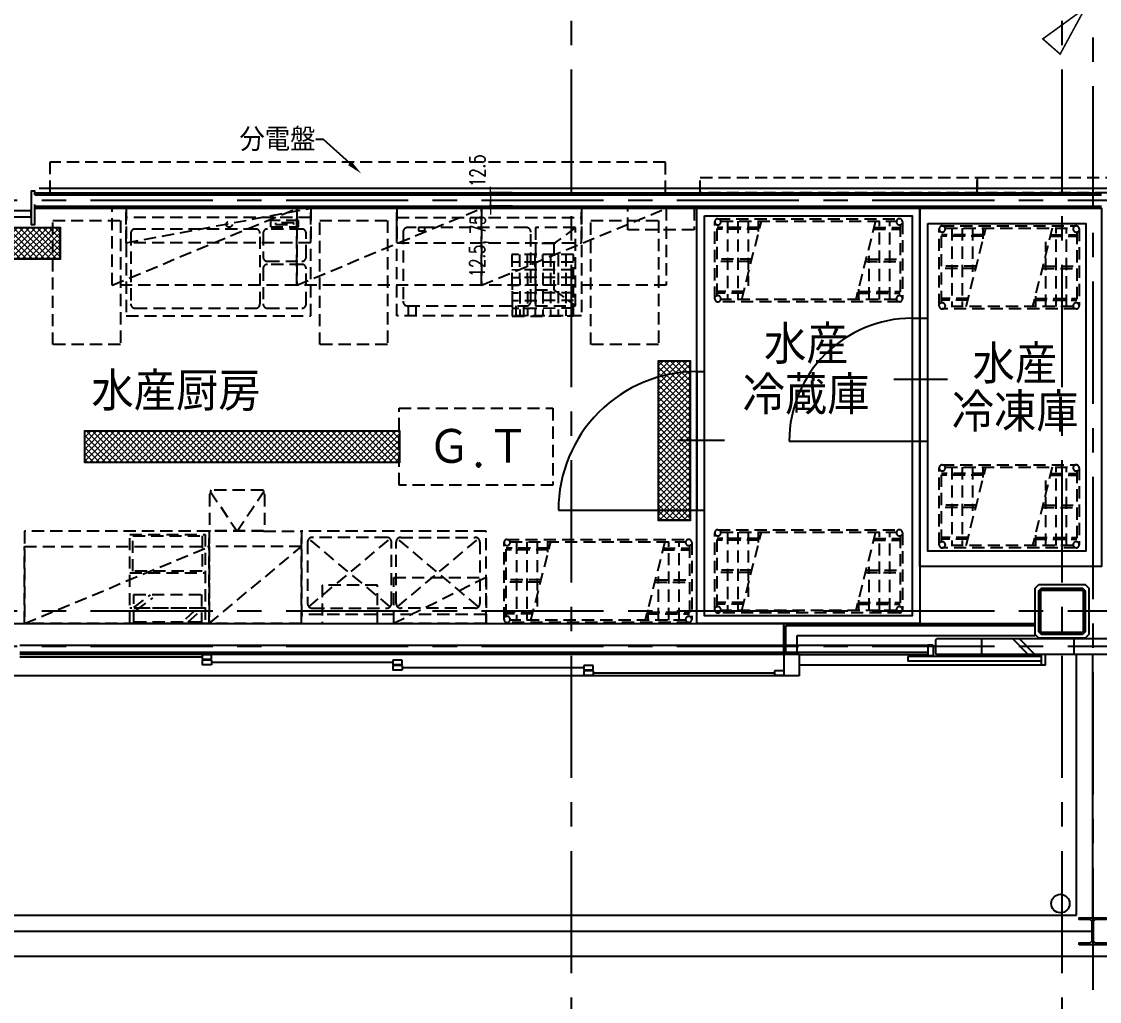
# Model space of a CAD drawing. Extents: x -119186 to 98821, y 1814 to 147180.
# Drawn here: x 16048 to 23053, y 18626 to 24996 of the extents above; entities that cross this region are included whole.
import ezdxf
from ezdxf import colors
from ezdxf.entities.mleader import LeaderData, LeaderLine
from ezdxf.enums import TextEntityAlignment as Align
from ezdxf.math import Vec2, Vec3

# ---------------------------------------------------------------- set-up
doc = ezdxf.new("R2010")
doc.units = 0
doc.header["$LTSCALE"] = 12.7
doc.header["$MEASUREMENT"] = 0
doc.header["$PDMODE"] = 1
doc.header["$PDSIZE"] = -2
doc.linetypes.add('CENTER', pattern=[2, 1.25, -0.25, 0.25, -0.25])
doc.linetypes.add('HIDDEN2', pattern=[0.1875, 0.125, -0.0625])
doc.layers.get('0').update_dxf_attribs({"linetype": 'CONTINUOUS'})
doc.layers.get('DEFPOINTS').update_dxf_attribs({"color": 1, "linetype": 'CONTINUOUS'})
for name, color, linetype in [('80_SHELL_TEXT', 7, 'CONTINUOUS'), ('85 shell', 7, 'CONTINUOUS'), ('A_内装凡例', 7, 'CONTINUOUS'), ('A_寸法', 9, 'CONTINUOUS'), ('A_建築', 8, 'CONTINUOUS'), ('A_建築（下図）', 8, 'CONTINUOUS'), ('A_建築（什器）', 8, 'CONTINUOUS'), ('A_建築（冷蔵・冷凍庫）', 7, 'CONTINUOUS'), ('A_建築（建具）', 2, 'CONTINUOUS'), ('A_建築（新設・仕上げ）', 2, 'CONTINUOUS'), ('A_建築（軽鉄下地）', 8, 'CONTINUOUS'), ('A_記述', 3, 'CONTINUOUS'), ('A_通り芯', 8, 'CENTER')]:
    doc.layers.add(name, color=color, linetype=linetype)
doc.styles.add('Dim', font='simplex.shx', dxfattribs={"width": 0.7, "bigfont": 'extfont2.shx'})
doc.styles.get("Standard").update_dxf_attribs({"font": 'txt', "bigfont": 'BIGFONT.SHX'})
doc.dimstyles.new('1-200', dxfattribs={"dimscale": 200, "dimtxt": 3, "dimasz": 1, "dimexe": 1, "dimexo": 1, "dimgap": 1, "dimtad": 1, "dimdec": 0, "dimtxsty": 'Dim', "dimblk": 'DOT', "dimcen": 2.5, "dimadec": 0, "dimazin": 0, "dimtfac": 1, "dimtdec": 0, "dimtix": 1, "dimtmove": 2, "dimatfit": 3, "dimldrblk": '引出線', "dimfxl": 1, "dimlwd": -1, "dimlwe": -1, "dimarcsym": 0})

# ---------------------------------------------------------------- blocks, each defined once
blk = doc.blocks.new('_Dot')
at = {"color": 0, "linetype": 'ByBlock', "lineweight": -2}
blk.add_line((-0.5, 0), (-1, 0), dxfattribs=at)
at = {"color": 0, "linetype": 'ByBlock', "const_width": 0.5}
blk.add_lwpolyline([(-0.25, 0, 1), (0.25, 0, 1)], format="xyb", close=True, dxfattribs=at)
blk = doc.blocks.new('*D43')
at = {"layer": 'A_寸法', "color": 0, "lineweight": 13, "transparency": 16777216}
for p, q in [((19095.3, 23815.1), (19095.3, 23835.1)), ((19095.3, 23795.1), (19095.3, 23782.6)), ((19095.3, 23762.6), (19095.3, 23742.6))]:
    blk.add_line(p, q, dxfattribs=at)
at = {"layer": 'A_寸法', "color": 0, "transparency": 16777216}
for p, q in [((19238.3, 23795.1), (19095.3, 23795.1)), ((19237, 23782.6), (19095.3, 23782.6))]:
    blk.add_line(p, q, dxfattribs=at)
at = {"layer": 'DEFPOINTS', "color": 0, "transparency": 16777216}
for p in [(19095.3, 23782.6), (19237, 23782.6), (19238.3, 23795.1)]:
    blk.add_point(p, dxfattribs=at)
at = {"layer": 'A_寸法', "color": 0, "lineweight": 13, "transparency": 16777216, "xscale": 20, "yscale": 20, "zscale": 20}
for p, rotation in [((19095.3, 23795.1), 270), ((19095.3, 23782.6), 90)]:
    blk.add_blockref('_Dot', p, dxfattribs=dict(at, rotation=rotation))
at = {"layer": 'A_寸法', "color": 0, "transparency": 16777216, "insert": (19024.2, 23455.1), "char_height": 100, "attachment_point": 5, "rotation": 90, "style": 'Dim'}
blk.add_mtext('12.5,', dxfattribs=at)
blk = doc.blocks.new('引出線')
at = {"color": 0, "linetype": 'ByBlock'}
for points in [[(0, 0), (-1.96, -0.4)], [(-1, 0), (0, 0)]]:
    blk.add_lwpolyline(points, dxfattribs=at)
blk = doc.blocks.new('*D44')
at = {"layer": 'A_寸法', "color": 0, "lineweight": 13, "transparency": 16777216}
for p, q in [((19095.3, 23890.1), (19095.3, 23910.1)), ((19095.3, 23870.1), (19095.3, 23795.1)), ((19095.3, 23775.1), (19095.3, 23755.1))]:
    blk.add_line(p, q, dxfattribs=at)
at = {"layer": 'A_寸法', "color": 0, "transparency": 16777216}
for p, q in [((19238.7, 23870.1), (19095.3, 23870.1)), ((19237, 23795.1), (19095.3, 23795.1))]:
    blk.add_line(p, q, dxfattribs=at)
at = {"layer": 'DEFPOINTS', "color": 0, "transparency": 16777216}
for p in [(19238.7, 23870.1), (19095.3, 23795.1), (19237, 23795.1)]:
    blk.add_point(p, dxfattribs=at)
at = {"layer": 'A_寸法', "color": 0, "lineweight": 13, "transparency": 16777216, "xscale": 20, "yscale": 20, "zscale": 20}
for p, rotation in [((19095.3, 23870.1), 270), ((19095.3, 23795.1), 90)]:
    blk.add_blockref('_Dot', p, dxfattribs=dict(at, rotation=rotation))
at = {"layer": 'A_寸法', "color": 0, "transparency": 16777216, "insert": (19013.3, 23674.4), "char_height": 100, "attachment_point": 5, "rotation": 90, "style": 'Dim'}
blk.add_mtext('75', dxfattribs=at)
blk = doc.blocks.new('*D45')
at = {"layer": 'A_寸法', "color": 0, "lineweight": 13, "transparency": 16777216}
for p, q in [((19095.3, 23902.6), (19095.3, 23922.6)), ((19095.3, 23870.1), (19095.3, 23882.6)), ((19095.3, 23850.1), (19095.3, 23830.1))]:
    blk.add_line(p, q, dxfattribs=at)
at = {"layer": 'A_寸法', "color": 0, "transparency": 16777216}
for p, q in [((19237, 23882.6), (19095.3, 23882.6)), ((19238.3, 23870.1), (19095.3, 23870.1))]:
    blk.add_line(p, q, dxfattribs=at)
at = {"layer": 'DEFPOINTS', "color": 0, "transparency": 16777216}
for p in [(19095.3, 23882.6), (19237, 23882.6), (19238.3, 23870.1)]:
    blk.add_point(p, dxfattribs=at)
at = {"layer": 'A_寸法', "color": 0, "lineweight": 13, "transparency": 16777216, "xscale": 20, "yscale": 20, "zscale": 20}
for p, rotation in [((19095.3, 23882.6), 270), ((19095.3, 23870.1), 90)]:
    blk.add_blockref('_Dot', p, dxfattribs=dict(at, rotation=rotation))
at = {"layer": 'A_寸法', "color": 0, "transparency": 16777216, "insert": (19010.3, 24026.5), "char_height": 100, "attachment_point": 5, "rotation": 90, "style": 'Dim'}
blk.add_mtext('12.5', dxfattribs=at)

msp = doc.modelspace()

# ---------------------------------------------------------------- hatches: boundary and pattern name
at = {"layer": 'A_建築', "linetype": 'Continuous', "lineweight": 0}
h = msp.add_hatch(dxfattribs=at)
h.set_pattern_fill('ANSI37', color=8, scale=220)
h.set_pattern_definition([(45, (-9562.57, -6906.98), (-19.445436, 19.445436), []), (135, (-9562.57, -6906.98), (-19.445436, -19.445436), [])])
h.paths.add_polyline_path([(16047.35, 23655.2), (15013.39, 23655.2), (15013.39, 23455.2), (16047.35, 23455.2)])
h.paths.add_polyline_path([(16295.39, 23655.2), (16047.35, 23655.2), (16047.35, 23455.2), (16295.39, 23455.2)])
h = msp.add_hatch(dxfattribs=at)
h.set_pattern_fill('ANSI37', color=8, scale=220, angle=90)
h.set_pattern_definition([(135, (50751.584, -3069.843), (-19.445436, -19.445436), []), (225, (50751.584, -3069.843), (19.445436, -19.445436), [])])
h.paths.add_polyline_path([(20189.4, 22540.07), (20189.4, 21756.12), (20389.4, 21756.12), (20389.4, 22540.07)])
h.paths.add_polyline_path([(20189.4, 22788.12), (20189.4, 22540.07), (20389.4, 22540.07), (20389.4, 22788.12)])
h = msp.add_hatch(dxfattribs=at)
h.set_pattern_fill('ANSI37', color=8, scale=220)
h.set_pattern_definition([(45, (-8114.88, -8229.538), (-19.445436, 19.445436), []), (135, (-8114.88, -8229.538), (-19.445436, -19.445436), [])])
h.paths.add_polyline_path([(17495.03, 22332.64), (16461.08, 22332.64), (16461.08, 22132.64), (17495.03, 22132.64)])
h.paths.add_polyline_path([(18501.44, 22332.64), (17495.03, 22332.64), (17495.03, 22132.64), (18501.44, 22132.64)])

# ---------------------------------------------------------------- linework, layer by layer
at = {"color": 8}
msp.add_lwpolyline([(21936.63, 23682.64), (22965.43, 23682.64), (22965.43, 21552.79), (21936.63, 21552.79)], close=True, dxfattribs=at)
at = {"layer": '85 shell', "color": 8}
for p, q in [((21836.62, 23067.64), (21836.62, 22267.64)), ((21836.62, 23067.64), (21936.63, 23067.64)), ((21836.63, 23067.64), (21836.63, 22267.64)), ((21936.63, 22267.64), (21936.63, 23067.64)), ((20436.61, 22720.85), (20436.62, 21820.85)), ((20436.61, 22720.85), (20486.62, 22720.85)), ((20436.62, 22720.85), (20436.63, 21820.85)), ((20486.63, 21820.85), (20486.62, 22720.85)), ((22065.47, 22668.9), (21717.04, 22668.9)), ((22065.48, 22668.9), (21717.05, 22668.9)), ((20615.47, 22272.12), (20317.04, 22272.11)), ((20615.48, 22272.12), (20317.05, 22272.11)), ((21036.62, 22267.64), (21936.63, 22267.64)), ((19536.62, 21820.84), (20486.63, 21820.85))]:
    msp.add_line(p, q, dxfattribs=at)
for centre, radius, start, end in [((21836.62, 22267.64), 800, 90, 180), ((20436.62, 21820.85), 900, 90.000596, 180.000596)]:
    msp.add_arc(centre, radius, start, end, dxfattribs=at)
at = {"layer": 'A_内装凡例', "color": 92, "true_color": 0x00d600, "const_width": 10.29}
msp.add_lwpolyline([(22959.13, 25082.64), (22684.55, 24883.56), (22797.36, 24784.55), (22959.13, 25082.64)], dxfattribs=at)
at = {"layer": 'A_内装凡例', "color": 2}
msp.add_lwpolyline([(16162.12, 23913.05), (24574.01, 23913.05)], dxfattribs=at)
at = {"layer": 'A_建築', "color": 8, "linetype": 'Continuous', "lineweight": 0}
for points in [[(15008.39, 23660.2), (16300.39, 23660.2), (16300.39, 23450.2), (15008.39, 23450.2)], [(15011.39, 23657.2), (16297.39, 23657.2), (16297.39, 23453.2), (15011.39, 23453.2)], [(15013.39, 23655.2), (16295.39, 23655.2), (16295.39, 23455.2), (15013.39, 23455.2)], [(20184.4, 21751.12), (20184.4, 22793.12), (20394.4, 22793.12), (20394.4, 21751.12)], [(20187.4, 21754.12), (20187.4, 22790.12), (20391.4, 22790.12), (20391.4, 21754.12)], [(20189.4, 21756.12), (20189.4, 22788.12), (20389.4, 22788.12), (20389.4, 21756.12)]]:
    msp.add_lwpolyline(points, close=True, dxfattribs=at)
at = {"layer": 'A_建築', "color": 8, "linetype": 'Continuous', "lineweight": 0, "elevation": 790}
for points in [[(16456.08, 22337.64), (18506.44, 22337.64), (18506.44, 22127.64), (16456.08, 22127.64)], [(16459.08, 22334.64), (18503.44, 22334.64), (18503.44, 22130.64), (16459.08, 22130.64)], [(16461.08, 22332.64), (18501.44, 22332.64), (18501.44, 22132.64), (16461.08, 22132.64)]]:
    msp.add_lwpolyline(points, close=True, dxfattribs=at)
at = {"layer": 'A_建築（下図）', "color": 8, "linetype": 'Continuous'}
for p, q in [((21986.6, 20974.64), (21994.6, 20982.64)), ((21986.6, 20974.64), (21986.6, 20890.64)), ((29661.13, 20982.64), (21994.6, 20982.64)), ((22286.6, 20982.64), (22286.6, 20882.64)), ((22488.92, 20982.64), (22588.92, 20882.64)), ((22533.25, 20982.64), (22633.25, 20882.64)), ((22886.6, 20982.64), (22886.6, 20882.64)), ((16036.6, 20942.64), (21936.6, 20942.64)), ((16036.6, 20897.64), (21936.6, 20897.64)), ((21001.6, 20882.64), (16036.6, 20882.64)), ((16059.13, 20897.64), (21936.6, 20897.64)), ((17281.6, 20880.14), (17221.6, 20880.14)), ((17221.6, 20880.14), (17221.6, 20850.14)), ((17281.6, 20850.14), (17281.6, 20880.14)), ((21001.6, 20882.64), (21001.6, 20742.64)), ((21101.6, 20882.64), (21001.6, 20882.64)), ((21101.6, 20882.64), (21936.6, 20882.64)), ((21101.6, 20882.64), (21101.6, 20742.64)), ((21124.13, 20882.64), (21936.6, 20882.64)), ((21936.6, 20942.64), (21936.6, 20872.64)), ((21971.6, 20942.64), (21936.6, 20942.64)), ((21971.6, 20942.64), (21971.6, 20872.64)), ((21986.6, 20890.64), (21994.6, 20882.64)), ((26486.6, 20882.64), (21994.6, 20882.64)), ((29661.13, 20882.64), (22017.13, 20882.64)), ((22676.6, 20812.64), (22676.6, 20882.64)), ((22701.6, 20812.64), (22701.6, 20882.64)), ((22904.13, 19187.64), (22904.13, 20882.64)), ((17221.6, 20865.14), (16036.6, 20865.14)), ((17281.6, 20850.14), (17221.6, 20850.14)), ((17281.6, 20845.14), (17221.6, 20845.14)), ((17221.6, 20845.14), (17221.6, 20815.14)), ((17281.6, 20815.14), (17221.6, 20815.14)), ((17281.6, 20845.14), (17281.6, 20815.14)), ((18461.6, 20830.14), (17281.6, 20830.14)), ((18521.6, 20845.14), (18461.6, 20845.14)), ((18461.6, 20845.14), (18461.6, 20815.14)), ((18521.6, 20815.14), (18461.6, 20815.14)), ((18521.6, 20810.14), (18461.6, 20810.14)), ((18461.6, 20810.14), (18461.6, 20780.14)), ((18521.6, 20815.14), (18521.6, 20845.14)), ((18521.6, 20810.14), (18521.6, 20780.14)), ((19761.6, 20810.14), (19701.6, 20810.14)), ((19701.6, 20810.14), (19701.6, 20780.14)), ((19761.6, 20780.14), (19761.6, 20810.14)), ((22676.6, 20812.64), (21101.6, 20812.64)), ((22699.13, 20812.64), (21124.13, 20812.64)), ((22676.6, 20868.64), (21806.6, 20868.64)), ((21806.6, 20868.64), (21806.6, 20838.64)), ((22676.6, 20838.64), (21806.6, 20838.64)), ((21971.6, 20872.64), (21936.6, 20872.64)), ((22701.6, 20812.64), (22676.6, 20812.64)), ((21001.6, 20742.64), (14716.6, 20742.64)), ((18521.6, 20780.14), (18461.6, 20780.14)), ((19701.6, 20795.14), (18521.6, 20795.14)), ((19761.6, 20780.14), (19701.6, 20780.14)), ((19761.6, 20775.14), (19701.6, 20775.14)), ((19701.6, 20775.14), (19701.6, 20745.14)), ((19761.6, 20745.14), (19701.6, 20745.14)), ((19761.6, 20775.14), (19761.6, 20745.14)), ((20941.6, 20760.14), (19761.6, 20760.14)), ((21001.6, 20775.14), (20941.6, 20775.14)), ((20941.6, 20775.14), (20941.6, 20745.14)), ((21001.6, 20745.14), (20941.6, 20745.14)), ((21101.6, 20742.64), (21001.6, 20742.64)), ((14414.13, 19187.64), (22904.13, 19187.64)), ((14146.13, 18919.64), (23172.13, 18919.64))]:
    msp.add_line(p, q, dxfattribs=at)
at = {"layer": 'A_建築（下図）', "color": 8}
for p, q in [((23009.13, 19082.64), (23009.13, 20882.64)), ((14309.13, 19082.64), (23009.13, 19082.64))]:
    msp.add_line(p, q, dxfattribs=at)
at = {"layer": 'A_建築（下図）', "color": 8, "flags": 128}
msp.add_lwpolyline([(22659.13, 21337.64), (22959.13, 21337.64), (22984.13, 21312.64), (22984.13, 21012.64), (22959.13, 20987.64), (22659.13, 20987.64), (22634.13, 21012.64), (22634.13, 21312.64), (22659.13, 21337.64)], close=True, dxfattribs=at)
at = {"layer": 'A_建築（下図）', "color": 8, "linetype": 'Continuous', "flags": 128}
for points in [[(22942.13, 21012.64), (22676.13, 21012.64), (22659.13, 21029.64), (22659.13, 21295.64), (22676.13, 21312.64), (22942.13, 21312.64), (22959.13, 21295.64), (22959.13, 21029.64), (22942.13, 21012.64)], [(22942.13, 21024.64), (22676.13, 21024.64), (22671.13, 21029.64), (22671.13, 21295.64), (22676.13, 21300.64), (22942.13, 21300.64), (22947.13, 21295.64), (22947.13, 21029.64), (22942.13, 21024.64)], [(22921.63, 18995.14), (22921.63, 19006.14), (22992.38, 19006.14), (23005.38, 19019.14), (23005.38, 19146.14), (22992.38, 19159.14), (22921.63, 19159.14), (22921.63, 19170.14), (23096.63, 19170.14), (23096.63, 19159.14), (23025.88, 19159.14), (23012.88, 19146.14), (23012.88, 19019.14), (23025.88, 19006.14), (23096.63, 19006.14), (23096.63, 18995.14), (22921.63, 18995.14)]]:
    msp.add_lwpolyline(points, close=True, dxfattribs=at)
at = {"layer": 'A_建築（下図）', "color": 8, "linetype": 'Continuous'}
msp.add_circle((22799.13, 19262.64), 60, dxfattribs=at)
at = {"layer": 'A_建築（什器）', "color": 8, "linetype": 'HIDDEN2', "ltscale": 50}
for p, q in [((20232.43, 24082.64), (16232.43, 24082.64)), ((16232.43, 24082.64), (16232.43, 23882.64)), ((20232.43, 23882.64), (20232.43, 24082.64)), ((16232.43, 23882.64), (20232.43, 23882.64)), ((16637.46, 23282.64), (16637.46, 23782.64)), ((16637.46, 23782.64), (17837.46, 23782.64)), ((16637.46, 23282.64), (17837.46, 23782.64)), ((16727.46, 23782.64), (16727.46, 23082.64)), ((17927.46, 23782.64), (16727.46, 23782.64)), ((16727.46, 23782.64), (17927.46, 23782.64)), ((16727.46, 23557.64), (16727.46, 23782.64)), ((16727.46, 23557.64), (17927.46, 23782.64)), ((17837.46, 23282.64), (17837.46, 23782.64)), ((17837.46, 23782.64), (19037.46, 23782.64)), ((17837.46, 23282.64), (19037.46, 23782.64)), ((17837.46, 23782.64), (17837.46, 23282.64)), ((17927.46, 23082.64), (17927.46, 23782.64)), ((17927.46, 23782.64), (17927.46, 23557.64)), ((18487.46, 23782.64), (19687.46, 23782.64)), ((18487.46, 23082.64), (18487.46, 23782.64)), ((19687.46, 23782.64), (18487.46, 23782.64)), ((18487.46, 23782.64), (18487.46, 23557.64)), ((19037.46, 23282.64), (19037.46, 23782.64)), ((19037.46, 23782.64), (20237.46, 23782.64)), ((19037.46, 23282.64), (20237.46, 23782.64)), ((19037.46, 23782.64), (19037.46, 23282.64)), ((19163.09, 23782.64), (19229.03, 23782.64)), ((19687.46, 23782.64), (19687.46, 23082.64)), ((19687.46, 23557.64), (19687.46, 23782.64)), ((19988.04, 23782.64), (20418.04, 23782.64)), ((19988.04, 23642.64), (19988.04, 23782.64)), ((20237.46, 23782.64), (20237.46, 23282.64)), ((20418.04, 23782.64), (20418.04, 23642.64)), ((16250.83, 22896.22), (16250.83, 23702.22)), ((16250.83, 23702.22), (16690.83, 23702.22)), ((16690.83, 23702.22), (16690.83, 22896.22)), ((17927.46, 23722.64), (16727.46, 23722.64)), ((17847.46, 23702.64), (17667.46, 23702.64)), ((17667.46, 23662.64), (17667.46, 23702.64)), ((17817.46, 23687.64), (17697.46, 23687.64)), ((17697.46, 23687.64), (17697.46, 23677.64)), ((17697.46, 23677.64), (17817.46, 23677.64)), ((17817.46, 23677.64), (17817.46, 23687.64)), ((17847.46, 23662.64), (17847.46, 23702.64)), ((17985.71, 22896.22), (17985.71, 23702.22)), ((17985.71, 23702.22), (18425.71, 23702.22)), ((18425.71, 23702.22), (18425.71, 22896.22)), ((18487.46, 23722.64), (19687.46, 23722.64)), ((18487.46, 23616.78), (18487.46, 23699.19)), ((19687.46, 23717.89), (19687.46, 23680.89)), ((19747.65, 22896.22), (19747.65, 23702.22)), ((19747.65, 23702.22), (20187.65, 23702.22)), ((20187.65, 23702.22), (20187.65, 22896.22)), ((20552.87, 23194.48), (20552.87, 23694.48)), ((20572.87, 23714.48), (21755.87, 23714.48)), ((20592.23, 23699.48), (21733.5, 23699.48)), ((20634.87, 23699.48), (20634.87, 23189.48)), ((20701.87, 23699.48), (20701.87, 23189.48)), ((20727.87, 23189.48), (20856.4, 23699.48)), ((20768.87, 23699.48), (20768.87, 23277.37)), ((20835.87, 23699.48), (20835.87, 23631.42)), ((21597.87, 23699.48), (21469.33, 23189.48)), ((21623.87, 23189.48), (21623.87, 23699.48)), ((21690.87, 23189.48), (21690.87, 23699.48)), ((21772.87, 23694.48), (21772.87, 23194.48)), ((16757.46, 23619.64), (16757.46, 23160.64)), ((17569.46, 23647.64), (16785.46, 23647.64)), ((17597.46, 23160.64), (17597.46, 23619.64)), ((17617.46, 23619.64), (17617.46, 23465.64)), ((17869.46, 23647.64), (17645.46, 23647.64)), ((17667.46, 23662.64), (17847.46, 23662.64)), ((17897.46, 23465.64), (17897.46, 23619.64)), ((17927.46, 23655.96), (17927.46, 23599.57)), ((18487.46, 23665.77), (18487.46, 23666.68)), ((18527.46, 23627.64), (18527.46, 23177.64)), ((19327.46, 23657.64), (18557.46, 23657.64)), ((18627.61, 23657.64), (18627.61, 23636.3)), ((18669.39, 23657.64), (18627.61, 23657.64)), ((18627.61, 23636.3), (18669.39, 23636.3)), ((18669.39, 23636.3), (18669.39, 23657.64)), ((19357.46, 23177.64), (19357.46, 23627.64)), ((19647.46, 23657.64), (19387.46, 23657.64)), ((19387.46, 23657.64), (19387.46, 23147.64)), ((19647.46, 23657.64), (19507.83, 23552.64)), ((19647.46, 23147.64), (19647.46, 23657.64)), ((20418.04, 23642.64), (19988.04, 23642.64)), ((20567.87, 23213.85), (20567.87, 23675.12)), ((20843.69, 23657.33), (20567.87, 23657.33)), ((20840.67, 23647.33), (20567.87, 23647.33)), ((21582.13, 23647.33), (21757.87, 23647.33)), ((21585.15, 23657.33), (21757.87, 23657.33)), ((21757.87, 23675.12), (21757.87, 23213.85)), ((22011.41, 23147.86), (22011.41, 23647.86)), ((22026.41, 23167.23), (22026.41, 23628.5)), ((22302.22, 23610.71), (22026.41, 23610.71)), ((22028.41, 23667.86), (22901.41, 23667.86)), ((22050.77, 23652.86), (22882.04, 23652.86)), ((22093.41, 23652.86), (22093.41, 23142.86)), ((22160.41, 23652.86), (22160.41, 23142.86)), ((22186.41, 23142.86), (22314.94, 23652.86)), ((22227.41, 23652.86), (22227.41, 23368.75)), ((22294.41, 23652.86), (22294.41, 23584.81)), ((22746.41, 23652.86), (22617.87, 23142.86)), ((22733.69, 23610.71), (22906.41, 23610.71)), ((22772.41, 23142.86), (22772.41, 23652.86)), ((22839.41, 23142.86), (22839.41, 23652.86)), ((22906.41, 23628.5), (22906.41, 23167.23)), ((22921.41, 23647.86), (22921.41, 23147.86)), ((16727.46, 23562.64), (16727.46, 23537.64)), ((17927.46, 23557.64), (16727.46, 23557.64)), ((18487.46, 23557.64), (19687.46, 23557.64)), ((19507.83, 23552.64), (19387.46, 23552.64)), ((19387.46, 23552.64), (19387.46, 23252.64)), ((19507.83, 23552.64), (19507.83, 23252.64)), ((22299.21, 23600.71), (22026.41, 23600.71)), ((22705.41, 23142.86), (22705.41, 23564.98)), ((22730.67, 23600.71), (22906.41, 23600.71)), ((19634.28, 23482.64), (19234.28, 23481.06)), ((19234.28, 23481.06), (19235.86, 23081.06)), ((19284.28, 23481.25), (19285.86, 23081.26)), ((19334.28, 23481.45), (19335.86, 23081.45)), ((19384.28, 23481.65), (19385.86, 23081.65)), ((19434.28, 23481.85), (19435.86, 23081.85)), ((19484.28, 23482.04), (19485.86, 23082.05)), ((19534.28, 23482.24), (19535.86, 23082.24)), ((19584.28, 23482.44), (19585.86, 23082.44)), ((19635.86, 23082.64), (19634.28, 23482.64)), ((21556.87, 23189.48), (21556.87, 23473.6)), ((17645.46, 23437.64), (17869.46, 23437.64)), ((17869.46, 23417.64), (17645.46, 23417.64)), ((19634.48, 23432.64), (19234.48, 23431.06)), ((20794.4, 23451.98), (20567.87, 23451.98)), ((20789.87, 23436.98), (20567.87, 23436.98)), ((21531.34, 23436.98), (21757.87, 23436.98)), ((21535.86, 23451.98), (21757.87, 23451.98)), ((22252.94, 23405.36), (22026.41, 23405.36)), ((22684.4, 23405.36), (22906.41, 23405.36)), ((17617.46, 23389.64), (17617.46, 23160.64)), ((17897.46, 23160.64), (17897.46, 23389.64)), ((19634.68, 23382.64), (19234.68, 23381.06)), ((19634.87, 23332.64), (19234.88, 23331.06)), ((19234.88, 23331.06), (19235.86, 23081.06)), ((22248.41, 23390.36), (22026.41, 23390.36)), ((22679.88, 23390.36), (22906.41, 23390.36)), ((17837.46, 23282.64), (16637.46, 23282.64)), ((19037.46, 23282.64), (17837.46, 23282.64)), ((20237.46, 23282.64), (19037.46, 23282.64)), ((19635.07, 23282.64), (19235.07, 23281.06)), ((21489.87, 23189.48), (21489.87, 23257.54)), ((19635.27, 23232.64), (19235.27, 23231.06)), ((19387.46, 23252.64), (19507.83, 23252.64)), ((19507.83, 23252.64), (19647.46, 23147.64)), ((20743.6, 23241.63), (20567.87, 23241.63)), ((20740.59, 23231.63), (20567.87, 23231.63)), ((21733.5, 23189.48), (20592.23, 23189.48)), ((21482.05, 23231.63), (21757.87, 23231.63)), ((21485.07, 23241.63), (21757.87, 23241.63)), ((22202.14, 23195.01), (22026.41, 23195.01)), ((22633.61, 23195.01), (22906.41, 23195.01)), ((22638.41, 23142.86), (22638.41, 23210.92)), ((16785.46, 23132.64), (17569.46, 23132.64)), ((17645.46, 23132.64), (17869.46, 23132.64)), ((18557.46, 23147.64), (19327.46, 23147.64)), ((18562.46, 23082.64), (18562.46, 23147.64)), ((18612.46, 23082.64), (18612.46, 23147.64)), ((19635.47, 23182.64), (19235.47, 23181.06)), ((19635.66, 23132.64), (19235.67, 23131.06)), ((19262.46, 23082.64), (19262.46, 23147.64)), ((19312.46, 23082.64), (19312.46, 23147.64)), ((19387.46, 23147.64), (19647.46, 23147.64)), ((21755.87, 23174.48), (20572.87, 23174.48)), ((22199.12, 23185.01), (22026.41, 23185.01)), ((22901.41, 23127.86), (22028.41, 23127.86)), ((22882.04, 23142.86), (22050.77, 23142.86)), ((22630.59, 23185.01), (22906.41, 23185.01)), ((16727.46, 23082.64), (17927.46, 23082.64)), ((19687.46, 23082.64), (18487.46, 23082.64)), ((19235.86, 23081.06), (19635.86, 23082.64)), ((16690.83, 22896.22), (16250.83, 22896.22)), ((18425.71, 22896.22), (17985.71, 22896.22)), ((20187.65, 22896.22), (19747.65, 22896.22)), ((22011.41, 21594.68), (22011.41, 22094.68)), ((22026.41, 21614.05), (22026.41, 22075.32)), ((22028.41, 22114.68), (22901.41, 22114.68)), ((22050.77, 22099.68), (22882.04, 22099.68)), ((22093.41, 22099.68), (22093.41, 21589.68)), ((22160.41, 22099.68), (22160.41, 21589.68)), ((22186.41, 21589.68), (22314.94, 22099.68)), ((22227.41, 22099.68), (22227.41, 21815.57)), ((22294.41, 22099.68), (22294.41, 22031.62)), ((22746.41, 22099.68), (22617.87, 21589.68)), ((22772.41, 21589.68), (22772.41, 22099.68)), ((22839.41, 21589.68), (22839.41, 22099.68)), ((22906.41, 22075.32), (22906.41, 21614.05)), ((22921.41, 22094.68), (22921.41, 21594.68)), ((22302.22, 22057.53), (22026.41, 22057.53)), ((22299.21, 22047.53), (22026.41, 22047.53)), ((22705.41, 21589.68), (22705.41, 22011.8)), ((22730.67, 22047.53), (22906.41, 22047.53)), ((22733.69, 22057.53), (22906.41, 22057.53)), ((17274.65, 21927.35), (17275.65, 21927.35)), ((17275.65, 21946.22), (17275.65, 21927.35)), ((17275.65, 21940.06), (17448.15, 21682.64)), ((17617.65, 21949.22), (17278.65, 21949.22)), ((17448.15, 21682.64), (17620.65, 21940.06)), ((17620.65, 21946.22), (17620.65, 21927.35)), ((17620.65, 21927.35), (17621.65, 21927.35)), ((17269.65, 21922.35), (17269.65, 21682.64)), ((17626.65, 21922.35), (17626.65, 21682.64)), ((22252.94, 21852.18), (22026.41, 21852.18)), ((22248.41, 21837.18), (22026.41, 21837.18)), ((22679.88, 21837.18), (22906.41, 21837.18)), ((22684.4, 21852.18), (22906.41, 21852.18)), ((17266.65, 21682.64), (16066.65, 21682.64)), ((16066.65, 21682.64), (16066.65, 21082.64)), ((16750.84, 21662.63), (17240.83, 21662.63)), ((16750.84, 21082.64), (16750.84, 21662.63)), ((16770.83, 21422.64), (16770.83, 21652.63)), ((16770.83, 21652.63), (17220.84, 21652.63)), ((17220.84, 21652.63), (17220.84, 21422.64)), ((17240.83, 21662.63), (17240.83, 21082.64)), ((17266.65, 21082.64), (17266.65, 21682.64)), ((17266.65, 21681.64), (17266.65, 21083.64)), ((17267.65, 21681.64), (17266.65, 21681.64)), ((17275.65, 21682.64), (17267.65, 21682.64)), ((17267.65, 21681.64), (17267.65, 21682.64)), ((17620.65, 21685.54), (17275.65, 21685.54)), ((17275.65, 21682.64), (17275.65, 21685.54)), ((17620.65, 21682.64), (17275.65, 21682.64)), ((17620.65, 21685.54), (17620.65, 21682.64)), ((17620.65, 21682.64), (17865.65, 21682.64)), ((17865.65, 21681.64), (17865.65, 21682.64)), ((17865.65, 21681.64), (17866.65, 21681.64)), ((19066.65, 21682.64), (17866.65, 21682.64)), ((17866.65, 21682.64), (17866.65, 21082.64)), ((17866.65, 21083.64), (17866.65, 21681.64)), ((19066.65, 21082.64), (19066.65, 21682.64)), ((20552.87, 21172.62), (20552.87, 21672.62)), ((20567.87, 21191.98), (20567.87, 21653.25)), ((20572.87, 21692.62), (21755.87, 21692.62)), ((20592.23, 21677.62), (21733.5, 21677.62)), ((20634.87, 21677.62), (20634.87, 21167.62)), ((20701.87, 21677.62), (20701.87, 21167.62)), ((20727.87, 21167.62), (20856.4, 21677.62)), ((20768.87, 21677.62), (20768.87, 21255.5)), ((20835.87, 21677.62), (20835.87, 21609.56)), ((21597.87, 21677.62), (21469.33, 21167.62)), ((21623.87, 21167.62), (21623.87, 21677.62)), ((21690.87, 21167.62), (21690.87, 21677.62)), ((21757.87, 21653.25), (21757.87, 21191.98)), ((21772.87, 21672.62), (21772.87, 21172.62)), ((22638.41, 21589.68), (22638.41, 21657.74)), ((16066.65, 21082.64), (16066.65, 21582.64)), ((16066.65, 21582.64), (17266.65, 21582.64)), ((16066.65, 21082.64), (17266.65, 21582.64)), ((17266.65, 21582.64), (17266.65, 21082.64)), ((17866.65, 21582.64), (17266.65, 21582.64)), ((17266.65, 21582.64), (17266.65, 21082.64)), ((17266.65, 21082.64), (17866.65, 21582.64)), ((17866.65, 21082.64), (17866.65, 21582.64)), ((17906.65, 21612.64), (17906.65, 21212.64)), ((18442.86, 21191.43), (17915.43, 21633.85)), ((17915.43, 21191.43), (18442.86, 21633.85)), ((18421.65, 21642.64), (17936.65, 21642.64)), ((18451.65, 21212.64), (18451.65, 21612.64)), ((18481.65, 21212.64), (18481.65, 21612.64)), ((18490.43, 21191.43), (19017.86, 21633.85)), ((19017.86, 21191.43), (18490.43, 21633.85)), ((18511.65, 21642.64), (18996.65, 21642.64)), ((19026.65, 21612.64), (19026.65, 21212.64)), ((19183.26, 21109.77), (19183.26, 21609.77)), ((19198.26, 21129.14), (19198.26, 21590.41)), ((19203.26, 21629.77), (20386.26, 21629.77)), ((19222.62, 21614.77), (20363.89, 21614.77)), ((19265.26, 21614.77), (19265.26, 21104.77)), ((19332.26, 21614.77), (19332.26, 21104.77)), ((19358.26, 21104.77), (19486.79, 21614.77)), ((19399.26, 21614.77), (19399.26, 21192.66)), ((19466.26, 21614.77), (19466.26, 21546.71)), ((20228.26, 21614.77), (20099.72, 21104.77)), ((20254.26, 21104.77), (20254.26, 21614.77)), ((20321.26, 21104.77), (20321.26, 21614.77)), ((20388.26, 21590.41), (20388.26, 21129.14)), ((20403.26, 21609.77), (20403.26, 21109.77)), ((20843.69, 21635.47), (20567.87, 21635.47)), ((20840.67, 21625.47), (20567.87, 21625.47)), ((21582.13, 21625.47), (21757.87, 21625.47)), ((21585.15, 21635.47), (21757.87, 21635.47)), ((22202.14, 21641.83), (22026.41, 21641.83)), ((22199.12, 21631.83), (22026.41, 21631.83)), ((22882.04, 21589.68), (22050.77, 21589.68)), ((22630.59, 21631.83), (22906.41, 21631.83)), ((22633.61, 21641.83), (22906.41, 21641.83)), ((19474.08, 21572.62), (19198.26, 21572.62)), ((19471.06, 21562.62), (19198.26, 21562.62)), ((20212.52, 21562.62), (20388.26, 21562.62)), ((20215.54, 21572.62), (20388.26, 21572.62)), ((22901.41, 21574.68), (22028.41, 21574.68)), ((21556.87, 21167.62), (21556.87, 21451.73)), ((16750.84, 21412.63), (17240.83, 21412.63)), ((17220.84, 21422.64), (16770.83, 21422.64)), ((19066.65, 21382.64), (18466.65, 21082.64)), ((18466.65, 21082.64), (18466.65, 21382.64)), ((18466.65, 21382.64), (19066.65, 21382.64)), ((19066.65, 21382.64), (19066.65, 21082.64)), ((19424.79, 21367.27), (19198.26, 21367.27)), ((20166.25, 21367.27), (20388.26, 21367.27)), ((20187.26, 21104.77), (20187.26, 21388.89)), ((20794.4, 21430.12), (20567.87, 21430.12)), ((20789.87, 21415.12), (20567.87, 21415.12)), ((21531.34, 21415.12), (21757.87, 21415.12)), ((21535.86, 21430.12), (21757.87, 21430.12)), ((18360.73, 21332.64), (18000.73, 21332.64)), ((18000.73, 21332.64), (18000.73, 21082.64)), ((18360.73, 21082.64), (18360.73, 21332.64)), ((19420.26, 21352.27), (19198.26, 21352.27)), ((20161.73, 21352.27), (20388.26, 21352.27)), ((16776.75, 21272.64), (17216.75, 21272.64)), ((16776.75, 21092.64), (16776.75, 21272.64)), ((16777.15, 21187.4), (16885.51, 21269.33)), ((16792.23, 21167.46), (16900.59, 21249.39)), ((17216.75, 21272.64), (17216.75, 21092.64)), ((21489.87, 21167.62), (21489.87, 21235.67)), ((17240.83, 21182.64), (16750.84, 21182.64)), ((17216.75, 21182.64), (16776.75, 21182.64)), ((17114.55, 21113.45), (17196.48, 21187.45)), ((17131.31, 21094.89), (17213.24, 21168.9)), ((17936.65, 21182.64), (18421.65, 21182.64)), ((18996.65, 21182.64), (18511.65, 21182.64)), ((19373.99, 21156.92), (19198.26, 21156.92)), ((20115.46, 21156.92), (20388.26, 21156.92)), ((20120.26, 21104.77), (20120.26, 21172.83)), ((20743.6, 21219.77), (20567.87, 21219.77)), ((20740.59, 21209.77), (20567.87, 21209.77)), ((21733.5, 21167.62), (20592.23, 21167.62)), ((21482.05, 21209.77), (21757.87, 21209.77)), ((21485.07, 21219.77), (21757.87, 21219.77)), ((17216.75, 21092.64), (16776.75, 21092.64)), ((19066.65, 21142.64), (17866.65, 21142.64)), ((19370.98, 21146.92), (19198.26, 21146.92)), ((20386.26, 21089.77), (19203.26, 21089.77)), ((20363.89, 21104.77), (19222.62, 21104.77)), ((20112.44, 21146.92), (20388.26, 21146.92)), ((21755.87, 21152.62), (20572.87, 21152.62)), ((16066.65, 21082.64), (17266.65, 21082.64)), ((17266.65, 21082.64), (16066.65, 21082.64)), ((17240.83, 21082.64), (16750.84, 21082.64)), ((17267.65, 21083.64), (17266.65, 21083.64)), ((17266.65, 21082.64), (17866.65, 21082.64)), ((17267.65, 21082.64), (17267.65, 21083.64)), ((17865.65, 21082.64), (17267.65, 21082.64)), ((17865.65, 21082.64), (17865.65, 21083.64)), ((17865.65, 21083.64), (17866.65, 21083.64)), ((17866.65, 21082.64), (19066.65, 21082.64)), ((18000.73, 21082.64), (18360.73, 21082.64)), ((19066.65, 21082.64), (18466.65, 21082.64))]:
    msp.add_line(p, q, dxfattribs=at)
for points in [[(20457.73, 23882.64), (20457.73, 23982.9), (22257.73, 23982.9), (22257.73, 23882.64)], [(22257.73, 23882.64), (22257.73, 23982.9), (24057.73, 23982.9), (24057.73, 23882.64)]]:
    msp.add_lwpolyline(points, close=True, dxfattribs=at)
at = {"layer": 'A_建築（什器）', "color": 8, "linetype": 'HIDDEN2', "ltscale": 50, "elevation": 790}
msp.add_lwpolyline([(18501.44, 22482.63), (19501.44, 22482.63), (19501.44, 21982.63), (18501.44, 21982.63)], close=True, dxfattribs=at)
at = {"layer": 'A_建築（什器）', "color": 8, "linetype": 'HIDDEN2', "ltscale": 50}
msp.add_circle((17397.46, 23677.64), 19, dxfattribs=at)
for centre, radius, start, end in [((20572.87, 23694.48, 10), 20, 90, 180), ((20572.87, 23694.48, 10), 20, 180, 90), ((21752.87, 23694.48, 10), 20, 90, 0), ((21752.87, 23694.48, 10), 20, 0, 90), ((16785.46, 23619.64), 28, 90, 180), ((17569.46, 23619.64), 28, 0, 90), ((17645.46, 23619.64), 28, 90, 180), ((17869.46, 23619.64), 28, 0, 90), ((18557.46, 23627.64), 30, 90, 180), ((19327.46, 23627.64), 30, 0, 90), ((22031.41, 23647.86, 10), 20, 90, 180), ((22031.41, 23647.86, 10), 20, 180, 90), ((22901.41, 23647.86, 10), 20, 90, 0), ((22901.41, 23647.86, 10), 20, 0, 90), ((17645.46, 23465.64), 28, 180, 270), ((17645.46, 23389.64), 28, 90, 180), ((17869.46, 23465.64), 28, 270, 0), ((17869.46, 23389.64), 28, 0, 90), ((20572.87, 23194.48, 10), 20, 270, 180), ((20572.87, 23194.48, 10), 20, 180, 270), ((21752.87, 23194.48, 10), 20, 0, 270), ((21752.87, 23194.48, 10), 20, 270, 0), ((16785.46, 23160.64), 28, 180, 270), ((17569.46, 23160.64), 28, 270, 0), ((17645.46, 23160.64), 28, 180, 270), ((17869.46, 23160.64), 28, 270, 0), ((18557.46, 23177.64), 30, 180, 270), ((19327.46, 23177.64), 30, 270, 0), ((22031.41, 23147.86, 10), 20, 270, 180), ((22031.41, 23147.86, 10), 20, 180, 270), ((22901.41, 23147.86, 10), 20, 0, 270), ((22901.41, 23147.86, 10), 20, 270, 0), ((22031.41, 22094.68, 10), 20, 90, 180), ((22031.41, 22094.68, 10), 20, 180, 90), ((22901.41, 22094.68, 10), 20, 90, 0), ((22901.41, 22094.68, 10), 20, 0, 90), ((17274.65, 21922.35), 5, 90, 180), ((17278.65, 21946.22), 3, 90, 180), ((17617.65, 21946.22), 3, 0, 90), ((17621.65, 21922.35), 5, 0, 90), ((20572.87, 21672.62, 10), 20, 90, 180), ((20572.87, 21672.62, 10), 20, 180, 90), ((21752.87, 21672.62, 10), 20, 90, 0), ((21752.87, 21672.62, 10), 20, 0, 90), ((17936.65, 21612.64), 30, 90, 180), ((18421.65, 21612.64), 30, 0, 90), ((18511.65, 21612.64), 30, 90, 180), ((18996.65, 21612.64), 30, 0, 90), ((19203.26, 21609.77, 10), 20, 90, 180), ((19203.26, 21609.77, 10), 20, 180, 90), ((20383.26, 21609.77, 10), 20, 90, 0), ((20383.26, 21609.77, 10), 20, 0, 90), ((22031.41, 21594.68, 10), 20, 270, 180), ((22031.41, 21594.68, 10), 20, 180, 270), ((22901.41, 21594.68, 10), 20, 0, 270), ((22901.41, 21594.68, 10), 20, 270, 0), ((17936.65, 21212.64), 30, 180, 270), ((18421.65, 21212.64), 30, 270, 0), ((18511.65, 21212.64), 30, 180, 270), ((18996.65, 21212.64), 30, 270, 0), ((20572.87, 21172.62, 10), 20, 270, 180), ((20572.87, 21172.62, 10), 20, 180, 270), ((21752.87, 21172.62, 10), 20, 0, 270), ((21752.87, 21172.62, 10), 20, 270, 0), ((19203.26, 21109.77, 10), 20, 270, 180), ((19203.26, 21109.77, 10), 20, 180, 270), ((20383.26, 21109.77, 10), 20, 0, 270), ((20383.26, 21109.77, 10), 20, 270, 0)]:
    msp.add_arc(centre, radius, start, end, dxfattribs=at)
at = {"layer": 'A_建築（冷蔵・冷凍庫）', "color": 8}
for points in [[(20436.63, 23782.64), (21886.63, 23782.64), (21886.63, 21082.64), (20436.63, 21082.64)], [(21886.63, 23782.64), (23066.63, 23782.64), (23066.63, 21452.64), (21886.63, 21452.64)], [(20486.63, 23732.64), (21836.63, 23732.64), (21836.63, 21132.64), (20486.63, 21132.64)]]:
    msp.add_lwpolyline(points, close=True, dxfattribs=at)
at = {"layer": 'A_建築（建具）', "color": 8}
msp.add_lwpolyline([(16135.1, 23870.17), (16135.1, 23892.64), (16110.1, 23892.64), (16110.1, 23677.67), (16135.1, 23677.67), (16135.1, 23807.51)], dxfattribs=at)
msp.add_lwpolyline([(15210.1, 23766.14), (15210.1, 23726.14), (16110.1, 23726.14), (16110.1, 23766.14)], close=True, dxfattribs=at)
at = {"layer": 'A_建築（新設・仕上げ）', "color": 8}
for p, q in [((16135.1, 23882.64), (23066.63, 23882.64)), ((16135.1, 23782.64), (22683.78, 23782.64)), ((15969.13, 21082.64), (22634.13, 21082.64)), ((21001.6, 20882.64), (21001.6, 21082.64))]:
    msp.add_line(p, q, dxfattribs=at)
at = {"layer": 'A_建築（軽鉄下地）', "color": 8, "ltscale": 50}
for p, q in [((16135.1, 23870.14), (22683.78, 23870.14)), ((16135.1, 23870.14), (23066.63, 23870.14)), ((16135.1, 23795.14), (23066.63, 23795.14)), ((21014.1, 20882.64), (21014.1, 21070.14)), ((21014.1, 21070.14), (22634.13, 21070.14)), ((21089.1, 21005.14), (22634.13, 21005.14)), ((21089.1, 20882.64), (21089.1, 21005.14))]:
    msp.add_line(p, q, dxfattribs=at)
at = {"layer": 'A_通り芯', "color": 8, "ltscale": 50}
for p, q in [((19619.13, 51353.91), (19619.13, 14059.15)), ((22809.13, 51353.91), (22809.13, 14059.15)), ((23009.13, 37275.74), (23009.13, 14059.15)), ((7606.54, 23835.49), (25421.84, 23835.49)), ((7606.54, 21165.49), (63817.44, 21165.49)), ((7606.54, 20935.49), (63817.44, 20935.49))]:
    msp.add_line(p, q, dxfattribs=at)

# ---------------------------------------------------------------- texts
at = {"layer": '80_SHELL_TEXT', "color": 8}
for s, p in [('水産', (21147.93, 22895.6)), ('水産', (22503.52, 22768.09)), ('冷蔵庫', (21146.31, 22567.49)), ('冷凍庫', (22505.37, 22455.57))]:
    msp.add_text(s, height=250, dxfattribs=at).set_placement(p, align=Align.MIDDLE_CENTER)
msp.add_text('水産厨房', height=250, dxfattribs=at).set_placement((16501.99, 22716.75), align=Align.TOP_LEFT)
at = {"layer": 'A_記述', "color": 8}
msp.add_text('Ｇ.Ｔ', height=250, dxfattribs=at).set_placement((18689.28, 22103.73, 790))

# ---------------------------------------------------------------- dimensions: what is measured, and where the dimension line sits
at = {"layer": 'A_寸法', "color": 8}
for base, p1, p2, angle, override, picture, middle in [((19095.31, 23882.64), (19238.25, 23870.14), (19237.04, 23882.64), 90, {"dimtxt": 0.5, "dimasz": 0.1, "dimexe": 0, "dimexo": 0, "dimgap": 0.1, "dimdec": 1, "dimdsep": 46, "dimlwd": 13}, '*D45', (19010.26, 24026.52)), ((19095.31, 23795.14), (19238.73, 23870.14), (19237.04, 23795.14), 270, {"dimtxt": 0.5, "dimasz": 0.1, "dimexe": 0, "dimexo": 0, "dimgap": 0.1, "dimlwd": 13}, '*D44', (19013.28, 23674.4))]:
    dim = msp.add_linear_dim(base=base, p1=p1, p2=p2, angle=angle, dimstyle='1-200', override=override, dxfattribs=at)
    dim.commit()
    dim.dimension.update_dxf_attribs({"geometry": picture, "text_midpoint": middle, "dimtype": 160})
dim = msp.add_linear_dim(base=(19095.31, 23782.64), p1=(19238.25, 23795.14), p2=(19237.04, 23782.64), angle=270, text='12.5,', dimstyle='1-200', override={"dimtxt": 0.5, "dimasz": 0.1, "dimexe": 0, "dimexo": 0, "dimgap": 0.1, "dimdec": 1, "dimdsep": 46, "dimlwd": 13}, dxfattribs=at)
dim.commit()
dim.dimension.update_dxf_attribs({"geometry": '*D43', "text_midpoint": (19024.2, 23455.13), "dimtype": 160})

# ---------------------------------------------------------------- leaders
at = {"layer": 'A_建築（什器）', "color": 8, "linetype": 'HIDDEN2', "ltscale": 50}
ml = msp.add_multileader_mtext('Standard', dxfattribs=at)
ml.set_content('分電盤', color=8)
ml.set_leader_properties()
ml.build(insert=Vec2(0, 0))
ml.multileader.update_dxf_attribs({"text_left_attachment_type": 3, "dogleg_length": 50, "arrow_head_size": 100})
ctx = ml.context
ctx.base_point, ctx.char_height, ctx.arrow_head_size, ctx.plane_origin = Vec3(17456.44, 24229.46), 150, 100, Vec3(18414.51, 23927.46)
ctx.left_attachment, ctx.text_align_type = 3, 2
notes = []
notes.append((ctx, [(1, (1, 1, 0), (18010.44, 24229.46), (-1, 0), 50, [(0, [(18254.82, 24008.67)], 0, [])])]))
ctx.mtext.insert, ctx.mtext.alignment, ctx.mtext.flow_direction = Vec3(17958.44, 24304.46), 3, 5
for ctx, leaders in notes:
    for number, flags, end, landing, length, lines in leaders:
        leader = LeaderData()
        leader.index, (leader.has_last_leader_line, leader.has_dogleg_vector, leader.attachment_direction) = number, flags
        leader.last_leader_point, leader.dogleg_vector, leader.dogleg_length = Vec3(end), Vec3(landing), length
        for number, points, colour, breaks in lines:
            line = LeaderLine()
            line.index, line.vertices, line.color, line.breaks = number, Vec3.list(points), colors.encode_raw_color(colour), breaks
            leader.lines.append(line)
        ctx.leaders.append(leader)

doc.saveas('drawing.dxf')
